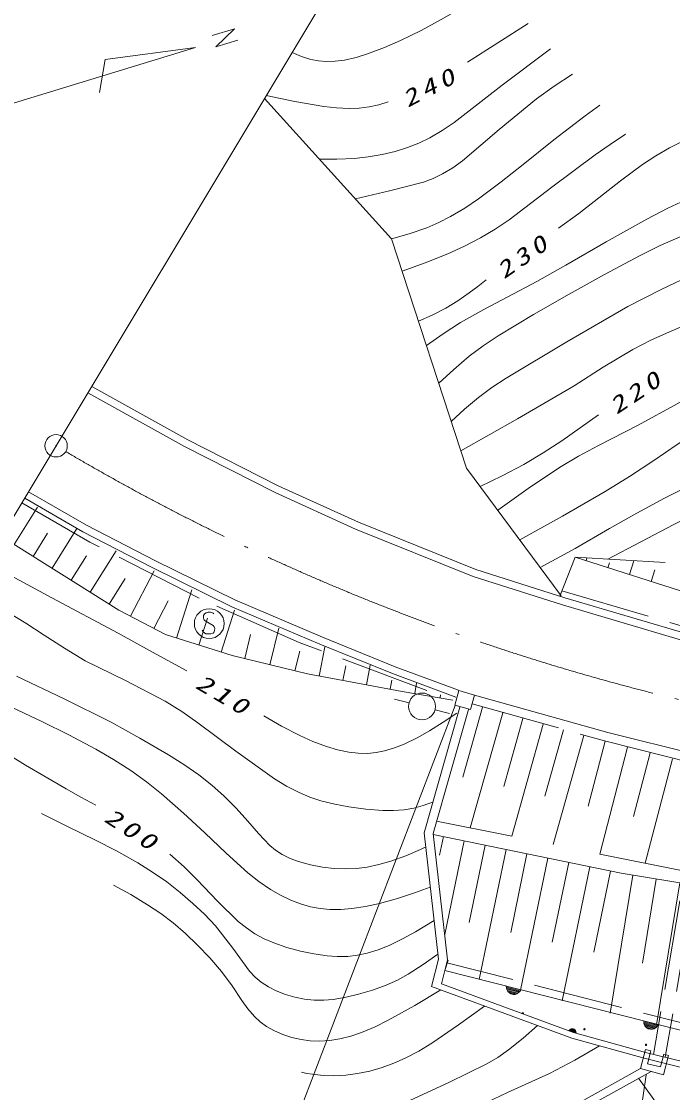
# Model space of a CAD drawing. Units: millimetres, scale not verified. Extents: x -625 to 704666, y -625 to 360237.
# Drawn here: x 296672 to 340113, y 250656 to 322122 of the extents above; entities that cross this region are included whole.
import ezdxf

# ---------------------------------------------------------------- set-up
doc = ezdxf.new("R2010")
doc.units = ezdxf.units.MM
doc.header["$LTSCALE"] = 1000
for name, pattern in [('DASHED', [7.5, 6, -1.5]), ('DASHED_SPACED', [12, 6, -6]), ('LONG_DASHED_DOTTED', [15.25, 12, -1.5, 0.25, -1.5])]:
    doc.linetypes.add(name, pattern=pattern)
for name, color, linetype, lineweight in [('S-BGD', 7, 'Continuous', 13), ('S-BGD-HTXT', 6, 'Continuous', 13), ('S-BMK', 2, 'LONG_DASHED_DOTTED', 13)]:
    doc.layers.add(name, color=color, linetype=linetype, lineweight=lineweight)
doc.styles.add('ＭＳ ゴシック', font='')
doc.styles.get('ＭＳ ゴシック').set_extended_font_data('MS Gothic')

# ---------------------------------------------------------------- blocks, each defined once
blk = doc.blocks.new('BUHIN1')
at = {"color": 2, "linetype": 'Continuous', "lineweight": 13}
for radius in [746, 22.5]:
    blk.add_circle((0, 0), radius, dxfattribs=at)
blk = doc.blocks.new('BUHIN10')
at = {"color": 7, "linetype": 'Continuous', "lineweight": 13}
blk.add_lwpolyline([(310, 645), (255, 705), (180, 740), (75, 760), (-80, 760), (-210, 725), (-320, 650), (-385, 540), (-390, 425), (-385, 350), (-345, 250), (-275, 195), (270, -120), (330, -210), (370, -335), (360, -455), (325, -550), (255, -640), (100, -685), (-130, -685), (-230, -670), (-325, -625), (-405, -550), (-475, -435)], dxfattribs=at)
blk.add_circle((0, 0), 995, dxfattribs=at)
blk = doc.blocks.new('BUHIN11')
at = {"color": 7, "linetype": 'Continuous', "lineweight": 13}
blk.add_circle((0, 0), 896, dxfattribs=at)
blk = doc.blocks.new('BUHIN28')
at = {"color": 7, "linetype": 'Continuous', "lineweight": 13}
for p, q in [((445, -177), (-476, 56)), ((-467, -11), (405, -232)), ((354, -283), (-444, -81)), ((-415, -153), (290, -331)), ((216, -377), (-370, -229)), ((-271, -318), (90, -410))]:
    blk.add_line(p, q, dxfattribs=at)
blk.add_lwpolyline([(485, -123), (418, -224), (338, -305), (216, -388), (95, -419), (-28, -426), (-178, -388), (-283, -323), (-375, -238), (-442, -107), (-477, 2), (-485, 123)], close=True, dxfattribs=at)

msp = doc.modelspace()

# ---------------------------------------------------------------- linework, layer by layer
at = {"layer": 'S-BGD'}
for p, q in [((309403, 321183), (310879, 321634)), ((310879, 321634), (309632, 320416)), ((308286, 320386), (284377, 313080)), ((308286, 320386), (302255, 319589)), ((309632, 320416), (311112, 320876)), ((302255, 319589), (301883, 317384)), ((312886, 316978), (321358, 307619)), ((321358, 307619), (326368, 292320)), ((307546, 293758), (301102, 297338)), ((301359, 297767), (307780, 294200)), ((313593, 290690), (307546, 293758)), ((307780, 294200), (313810, 291140)), ((326368, 292320), (332686, 283791)), ((313810, 291140), (319160, 288712)), ((300775, 288077), (296890, 290318)), ((297147, 290746), (301015, 288516)), ((318963, 288253), (313593, 290690)), ((296183, 287228), (297747, 289724)), ((298722, 285637), (300380, 288283)), ((305385, 285683), (300775, 288077)), ((301015, 288516), (305611, 286129)), ((326816, 285094), (318963, 288253)), ((319160, 288712), (326985, 285564)), ((303165, 282853), (295349, 287750)), ((297452, 286432), (298419, 287975)), ((301261, 284046), (302992, 286810)), ((299991, 284841), (301008, 286465)), ((305611, 286129), (310919, 283528)), ((332586, 283782), (333622, 286372)), ((343728, 283132), (333622, 286372)), ((334344, 286140), (334403, 286325)), ((335787, 285677), (335894, 286010)), ((337231, 285215), (337527, 286137)), ((303944, 282444), (305526, 285460)), ((310711, 283074), (305385, 285683)), ((326985, 285564), (332920, 283676)), ((338675, 284752), (338923, 285527)), ((302530, 283251), (303591, 284944)), ((332773, 283198), (326816, 285094)), ((307025, 280983), (308045, 284209)), ((305504, 281626), (306463, 283457)), ((316572, 280572), (310711, 283074)), ((310919, 283528), (316764, 281034)), ((343431, 280039), (332773, 283198)), ((332920, 283676), (343562, 280522)), ((306283, 281218), (303165, 282853)), ((308508, 280514), (309077, 282311)), ((309992, 280045), (310879, 282852)), ((313244, 279202), (313838, 281652)), ((310733, 279810), (306283, 281218)), ((311570, 279607), (311963, 281227)), ((316764, 281034), (321614, 279072)), ((316543, 278446), (316909, 280407)), ((321433, 278606), (316572, 280572)), ((315754, 278593), (310733, 279810)), ((314917, 278796), (315237, 280117)), ((318121, 278151), (318305, 279135)), ((319700, 277856), (319946, 279175)), ((321614, 279072), (325825, 277502)), ((322067, 277414), (315754, 278593)), ((321278, 277562), (321390, 278163)), ((325650, 277034), (321433, 278606)), ((325452, 276844), (322067, 277414)), ((322913, 277272), (323030, 277963)), ((325577, 276502), (325844, 277472)), ((325844, 277472), (326897, 277182)), ((322531, 276651), (321565, 276908)), ((324606, 276986), (324641, 277195)), ((326897, 277182), (326629, 276212)), ((335804, 274683), (326897, 277182)), ((323530, 267997), (325914, 276373)), ((326491, 276209), (324140, 267947)), ((324272, 276194), (325241, 275944)), ((326629, 276212), (325577, 276502)), ((327426, 276379), (326114, 271709)), ((328779, 275998), (326620, 268316)), ((330132, 275618), (328853, 271070)), ((331485, 275238), (329382, 267758)), ((332838, 274858), (331593, 270430)), ((334190, 274477), (332145, 267200)), ((347373, 271779), (335804, 274683)), ((335615, 274092), (334490, 269764)), ((337113, 273703), (335258, 266571)), ((338610, 273314), (337510, 269084)), ((340107, 272924), (338295, 265957)), ((324496, 259557), (323530, 267997)), ((324140, 267947), (325105, 259514)), ((324148, 267876), (336673, 265293)), ((324822, 267737), (324564, 266489)), ((326216, 267450), (324928, 261207)), ((327610, 267162), (326546, 262002)), ((329004, 266874), (327216, 258207)), ((330399, 266587), (329317, 261346)), ((331793, 266299), (329977, 257497)), ((333187, 266012), (332089, 260690)), ((334582, 265724), (332738, 256786)), ((335976, 265436), (334861, 260033)), ((337457, 265164), (335945, 255962)), ((336673, 265293), (349222, 263230)), ((339026, 264906), (338105, 259301)), ((340594, 264648), (339036, 255166)), ((324019, 257739), (324496, 259557)), ((325105, 259514), (324687, 257919)), ((324924, 258791), (343252, 254146)), ((333383, 254291), (324019, 257739)), ((324687, 257919), (333506, 254672)), ((333224, 254809), (333669, 254645)), ((333668, 254679), (333246, 254834)), ((333275, 254857), (333660, 254715)), ((333650, 254752), (333309, 254878)), ((333348, 254897), (333632, 254792)), ((333587, 254842), (333412, 254906)), ((333506, 254672), (338312, 253335)), ((338210, 252948), (333383, 254291)), ((337976, 252254), (338313, 253533)), ((338312, 253335), (343017, 252176)), ((338313, 253533), (338661, 253441)), ((338446, 252582), (338661, 253441)), ((339525, 253225), (339311, 252366)), ((339852, 253127), (339515, 251848)), ((339525, 253225), (339852, 253127)), ((343219, 251714), (338210, 252948)), ((339311, 252366), (338446, 252582)), ((329211, 247394), (337977, 252254)), ((338675, 252070), (329857, 247180)), ((337847, 251610), (339808, 248890)), ((339515, 251848), (337976, 252254))]:
    msp.add_line(p, q, dxfattribs=at)
at = {"layer": 'S-BGD', "linetype": 'DASHED'}
for p, q in [((301245, 287373), (296697, 289996)), ((308524, 283644), (301245, 287373)), ((344383, 285636), (338849, 253202)), ((345169, 285486), (339628, 253011)), ((332730, 284142), (343485, 280978)), ((315194, 280682), (308524, 283644)), ((323708, 277492), (315194, 280682)), ((326735, 276604), (335650, 274103)), ((335650, 274103), (347239, 271194)), ((343975, 254468), (325054, 259320))]:
    msp.add_line(p, q, dxfattribs=at)
at = {"layer": 'S-BGD', "linetype": 'DASHED_SPACED'}
for p, q in [((333622, 286372), (343688, 285768)), ((341148, 265380), (324374, 268770)), ((324914, 258799), (325134, 259501))]:
    msp.add_line(p, q, dxfattribs=at)
at = {"layer": 'S-BGD'}
for points in [[(314733, 320056), (315353, 319790), (315983, 319586), (316491, 319486), (317007, 319446), (317610, 319465), (318228, 319546), (318996, 319718), (319767, 319954), (320886, 320374), (321972, 320845), (323340, 321517), (324681, 322243), (326512, 323296), (328346, 324390)], [(326438, 319409), (328456, 320686), (330471, 321979)], [(316544, 312937), (317711, 312928), (318887, 312981), (319815, 313080), (320749, 313241), (321600, 313447), (322433, 313711), (323185, 314010), (323909, 314364), (324734, 314844), (325539, 315382), (328744, 317863), (331960, 320291)], [(318949, 310280), (321235, 310809), (323507, 311398), (324145, 311642), (324766, 311944), (325444, 312353), (326095, 312817), (328555, 314919), (331030, 316955), (332220, 317802), (333447, 318604)], [(313007, 317181), (314908, 316785), (316847, 316443), (317685, 316347), (318533, 316310), (319208, 316340), (319877, 316430), (320512, 316567), (321139, 316748)], [(321358, 307619), (322550, 307961), (323728, 308361), (324524, 308703), (325306, 309105), (326244, 309665), (327161, 310283), (328673, 311411), (330142, 312582), (332193, 314221), (334285, 315814), (334774, 316179), (335264, 316543)], [(322066, 305458), (323600, 306007), (325123, 306616), (326224, 307122), (327307, 307686), (328272, 308255), (329204, 308874), (332058, 311069), (334947, 313214), (335960, 313910), (336981, 314596)], [(332508, 308325), (333864, 309307), (335192, 310343), (336634, 311481), (338105, 312566), (338996, 313152), (339913, 313684), (340675, 314064)], [(323690, 300499), (324806, 301286), (325963, 302029), (327518, 302909), (329114, 303742), (331068, 304772), (332991, 305853), (335675, 307419), (338389, 308932), (339803, 309663), (341245, 310340)], [(324515, 297977), (325512, 298902), (326546, 299779), (327488, 300482), (328475, 301143), (330831, 302562), (333222, 303932), (335566, 305244), (337940, 306503), (339285, 307166), (340657, 307777)], [(325350, 295429), (326236, 296253), (327159, 297030), (328066, 297696), (329010, 298314), (333057, 300735), (337121, 303096), (339346, 304227), (341606, 305308)], [(323155, 302133), (324080, 302532), (324985, 302987), (325783, 303475), (326550, 304016), (327118, 304445), (327681, 304881)], [(325988, 293478), (329777, 295616), (333543, 297809), (335481, 299045), (337456, 300233), (338664, 300851), (339899, 301415), (341795, 302208), (343714, 302946), (345194, 303459), (346696, 303916), (347833, 304207), (348784, 304399)], [(328450, 289509), (330487, 290962), (332561, 292368), (333841, 293121), (335161, 293827), (337807, 295189), (340428, 296606), (341844, 297393), (343286, 298127), (344167, 298504), (345071, 298825), (346081, 299118), (347117, 299356), (347753, 299466)], [(329915, 287531), (332774, 289115), (335606, 290752), (337247, 291767), (338855, 292833), (340426, 293896), (342030, 294909), (342946, 295422), (343890, 295882), (344806, 296262), (345742, 296585), (346591, 296821), (347228, 296952)], [(327284, 291083), (328750, 291796), (330194, 292566), (331470, 293332), (332715, 294150), (333949, 295007), (335181, 295883)], [(331281, 285687), (333606, 286959), (335901, 288283), (337723, 289325), (339572, 290313), (342198, 291631), (344846, 292894), (345859, 293321), (346902, 293693), (347774, 293950), (348661, 294148), (349531, 294276), (350409, 294345), (351304, 294354), (352201, 294303), (353003, 294201), (353791, 294040), (354472, 293844), (355129, 293591), (355775, 293271), (356394, 292897), (356740, 292662), (357079, 292413)], [(335787, 286242), (340199, 288553), (344650, 290824), (345653, 291321), (346689, 291767), (347399, 292012), (348140, 292204), (348838, 292324), (349544, 292383), (350199, 292381), (350859, 292317), (351485, 292193), (352107, 292009), (352833, 291722), (353538, 291379), (354479, 290840), (355393, 290247), (355426, 290225), (355468, 290197)], [(294316, 286028), (298712, 283671), (303118, 281304), (305428, 280049), (307717, 278784)], [(295715, 282727), (296968, 281984), (298200, 281184), (299545, 280301), (300920, 279471), (303608, 278143), (306268, 276760), (307370, 276074), (308448, 275332), (310980, 273437), (313559, 271581), (314357, 271104), (315191, 270675), (315907, 270374), (316652, 270127), (317573, 269893), (318513, 269716), (319647, 269563), (320784, 269471), (321495, 269467), (322207, 269523), (322848, 269642), (323478, 269820), (323791, 269925), (324111, 270039)], [(296348, 278443), (299519, 276936), (302660, 275377), (304582, 274312), (306479, 273193), (307514, 272545), (308512, 271848), (309370, 271168), (310187, 270442), (311002, 269634), (311786, 268770), (312492, 267936), (313241, 267144), (313631, 266823), (314062, 266546), (314599, 266284), (315167, 266074), (315955, 265860), (316762, 265704), (317532, 265611), (318301, 265579), (319018, 265608), (319729, 265698), (320521, 265864), (321312, 266091), (322312, 266456), (323295, 266878), (323468, 266956), (323640, 267035)], [(288696, 276661), (290403, 275995), (292083, 275275), (293194, 274735), (294279, 274142), (296944, 272504), (299648, 270913), (300639, 270373), (301630, 269833)], [(294087, 277256), (298029, 275425), (299846, 274522), (301645, 273562), (302817, 272876), (303965, 272135), (305012, 271384), (306023, 270586), (307480, 269309), (308901, 267984), (310323, 266631), (311787, 265321), (312519, 264747), (313294, 264215), (313954, 263830), (314642, 263498), (315290, 263249), (315955, 263058), (316593, 262937), (317239, 262877), (317979, 262874), (318721, 262931), (319638, 263071), (320552, 263271), (321766, 263612), (322970, 264013), (323458, 264188), (323946, 264366)], [(312834, 275790), (314027, 275104), (315251, 274471), (316121, 274084), (317022, 273749), (317752, 273535), (318505, 273378), (319132, 273304), (319759, 273290), (320330, 273339), (320905, 273450), (321565, 273647), (322212, 273903), (323069, 274324), (323895, 274796), (324818, 275377), (325723, 275976)], [(324458, 259896), (323478, 259197), (322470, 258551), (321753, 258162), (321008, 257827), (320097, 257493), (319166, 257216), (318330, 257014), (317474, 256870), (316847, 256816), (316206, 256823), (315558, 256888), (314907, 257015), (314289, 257197), (313678, 257441), (313157, 257708), (312662, 258030), (312256, 258364), (311884, 258750), (310775, 260281), (309613, 261783), (308882, 262549), (308108, 263273), (307263, 264010), (306372, 264707), (305421, 265373), (304428, 265992), (303014, 266778), (301570, 267512), (299795, 268386), (298018, 269269)], [(306578, 266565), (307522, 265718), (308430, 264822), (309761, 263429), (311137, 262078), (311678, 261637), (312254, 261247), (312864, 260918), (313506, 260640), (314385, 260340), (315290, 260094), (316173, 259904), (317059, 259774), (317746, 259729), (318440, 259744), (319089, 259823), (319742, 259964), (320481, 260191), (321213, 260479), (322104, 260905), (322971, 261387), (323585, 261759), (324200, 262147)], [(324650, 257507), (322920, 256473), (321147, 255483), (320268, 255048), (319357, 254665), (318639, 254423), (317904, 254240), (317244, 254134), (316566, 254086), (315945, 254107), (315329, 254189), (314712, 254332), (314109, 254534), (313552, 254779), (313026, 255075), (312605, 255377), (312225, 255725), (311778, 256242), (311375, 256801), (310727, 257784), (310024, 258739), (309247, 259636), (308418, 260501), (307628, 261265), (306790, 261989), (305964, 262612), (305093, 263192), (303970, 263863), (302810, 264503)], [(327573, 256430), (325835, 255174), (324057, 253962), (323185, 253429), (322277, 252945), (321521, 252609), (320731, 252324), (319921, 252096), (319094, 251927), (318305, 251823), (317513, 251779), (316793, 251797), (316083, 251875), (315722, 251938), (315363, 252015)], [(331091, 255135), (330147, 254291), (329170, 253499), (328459, 253006), (327715, 252564), (325183, 251332), (322618, 250150), (321729, 249794), (320818, 249494), (320000, 249289), (319158, 249140), (318749, 249091), (318339, 249056)], [(335248, 253772), (333586, 252828), (331898, 251938), (329091, 250665), (326302, 249333), (324742, 248481), (323156, 247684), (322341, 247348), (321505, 247068), (321047, 246939), (320584, 246823)]]:
    msp.add_lwpolyline(points, dxfattribs=at)
msp.add_lwpolyline([(333201, 254784), (333240, 254831), (333284, 254867), (333348, 254902), (333410, 254911), (333472, 254908), (333545, 254881), (333593, 254843), (333635, 254796), (333661, 254728), (333673, 254672), (333670, 254611)], close=True, dxfattribs=at)
for centre in [(334234, 254884), (338347, 253841)]:
    msp.add_circle(centre, 49.8, dxfattribs=at)
msp.add_arc((330122, 255926), 49.8, 330.82296, 168.74788, dxfattribs=at)
at = {"layer": 'S-BGD-HTXT'}
for p, q in [((318575, 326460), (287380, 274468)), ((325619, 276491), (310709, 237588)), ((338358, 251832), (335841, 234742))]:
    msp.add_line(p, q, dxfattribs=at)
at = {"layer": 'S-BMK'}
msp.add_arc((375588, 422345), 149633, 239.49365, 258.20988, dxfattribs=at)

# ---------------------------------------------------------------- block references
at = {"layer": 'S-BGD'}
for name, p in [('BUHIN10', (309204, 281944)), ('BUHIN11', (323401, 276419)), ('BUHIN28', (329506, 257630)), ('BUHIN28', (338670, 255307))]:
    msp.add_blockref(name, p, dxfattribs=at)
at = {"layer": 'S-BMK'}
msp.add_blockref('BUHIN1', (298984, 293808), dxfattribs=at)

# ---------------------------------------------------------------- texts
at = {"layer": 'S-BGD', "char_height": 1100, "attachment_point": 7, "style": 'ＭＳ ゴシック'}
for s, insert, rotation in [('\\T1.33;\\W1.35;\\Q15;240', (322444, 316337), 27.5), ('\\T1.33;\\W1.35;\\Q15;230', (328865, 304878), 34.9), ('\\T1.33;\\W1.35;\\Q15;220', (336375, 295842), 33.8), ('\\T1.33;\\W1.35;\\Q15;210', (308189, 277675), 329.6), ('\\T1.33;\\W1.35;\\Q15;200', (302102, 268777), 327.1)]:
    msp.add_mtext(s, dxfattribs=dict(at, insert=insert, rotation=rotation))

doc.saveas('drawing.dxf')
